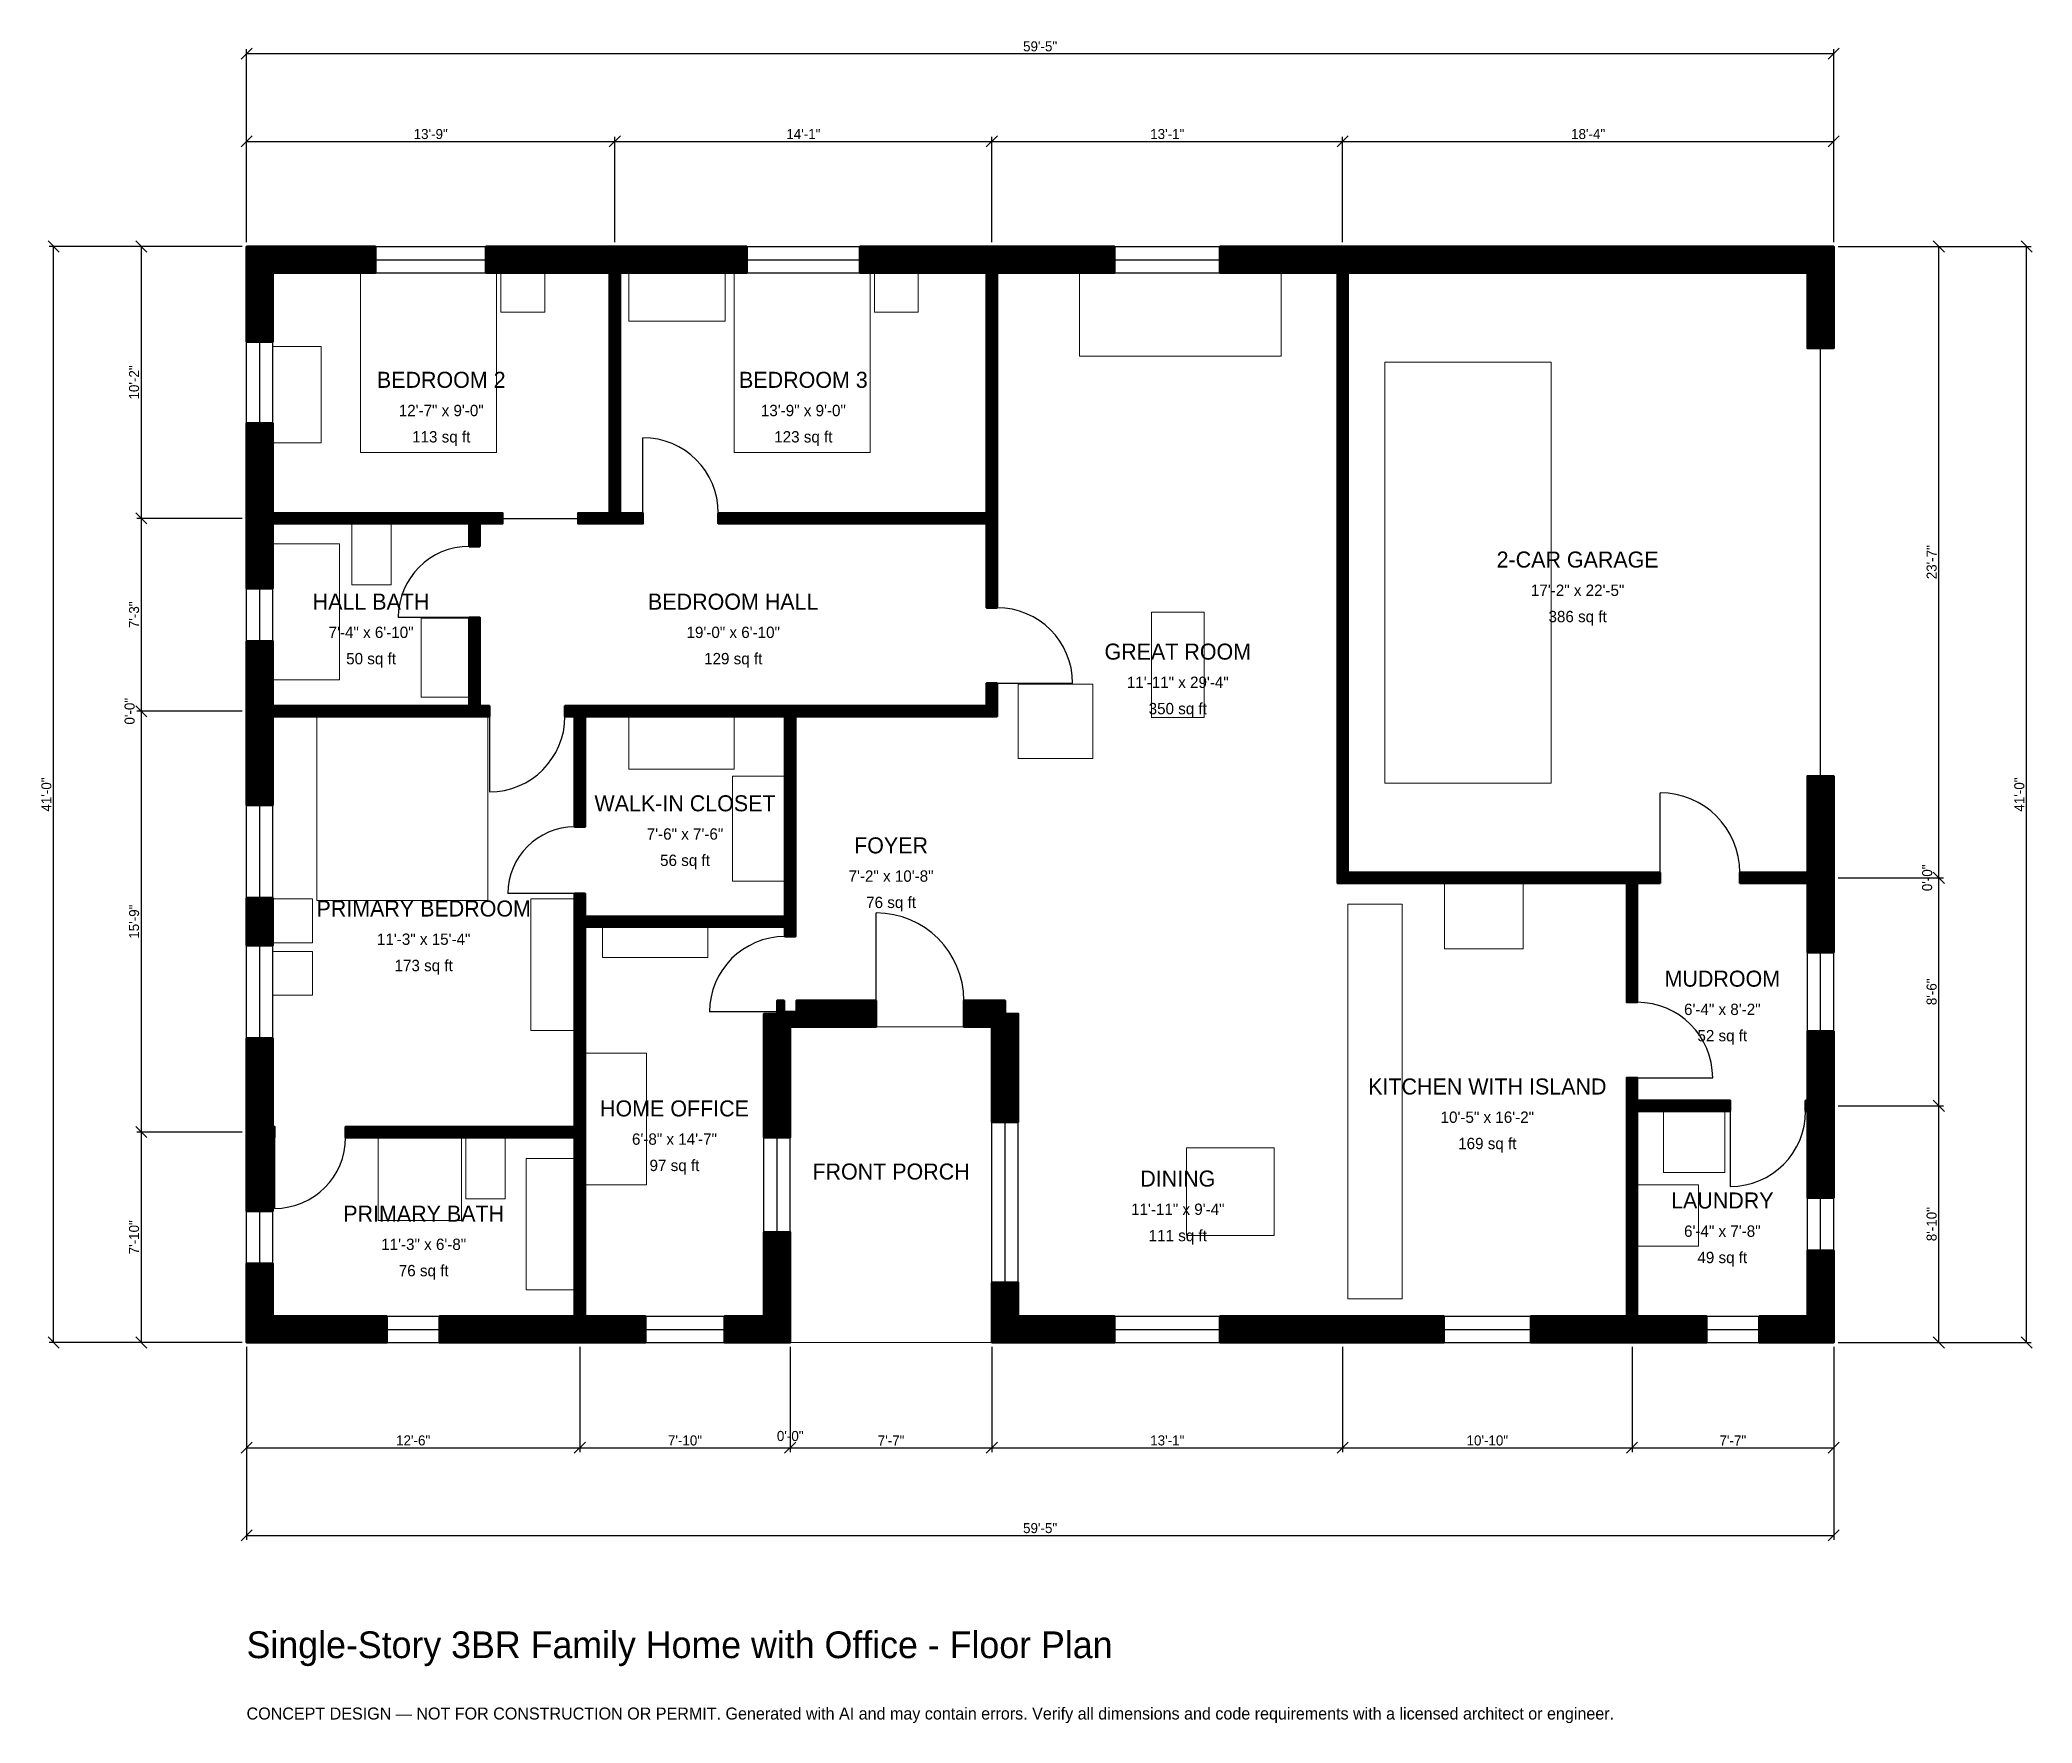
# Model space of a CAD drawing. Header units: inches. Extents: x -93 to 802, y -171 to 585.
import ezdxf
from ezdxf.enums import TextEntityAlignment as Align

# ---------------------------------------------------------------- set-up
doc = ezdxf.new("R2010")
doc.units = ezdxf.units.IN
doc.header["$MEASUREMENT"] = 0
doc.linetypes.add('DASHED', pattern=[0.6, 0.5, -0.1])
for name, color, linetype, lineweight in [('A-ANNO-DIMS', 1, 'Continuous', 13), ('A-ANNO-TEXT', 7, 'Continuous', 18), ('A-AREA-IDEN', 7, 'Continuous', 18), ('A-DOOR', 2, 'Continuous', 25), ('A-FLOR-FIXT', 9, 'Continuous', 13), ('A-FURN', 9, 'Continuous', 13), ('A-GLAZ', 4, 'Continuous', 25), ('A-SITE-PAVE', 8, 'Continuous', 13), ('A-WALL', 7, 'Continuous', 50), ('A-WALL-PATT', 8, 'Continuous', 13)]:
    doc.layers.add(name, color=color, linetype=linetype, lineweight=lineweight)
doc.dimstyles.new('PLAN', dxfattribs={"dimtxt": 4.5, "dimasz": 3, "dimexe": 2, "dimexo": 2, "dimgap": 1, "dimtad": 1, "dimdec": 0, "dimlunit": 4, "dimtsz": 2.5, "dimcen": 2.5, "dimclrd": 1, "dimclre": 1, "dimazin": 3, "dimtfac": 1, "dimtmove": 0, "dimatfit": 3})

msp = doc.modelspace()

# ---------------------------------------------------------------- hatches: boundary and pattern name
at = {"layer": 'A-WALL-PATT'}
h = msp.add_hatch(dxfattribs=at)
h.set_pattern_fill('ANSI31', color=8, scale=0.8)
h.paths.add_polyline_path([(143.7008, 0), (86.6142, 0), (86.6142, 11.811), (143.7008, 11.811), (147.2441, 11.811), (147.2441, 92.126), (44.4882, 92.126), (44.4882, 96.8504), (147.2441, 96.8504), (147.2441, 186.6142), (147.2441, 191.3386), (147.2441, 201.5748), (151.9685, 201.5748), (151.9685, 191.3386), (241.7323, 191.3386), (241.7323, 281.1024), (151.9685, 281.1024), (151.9685, 231.4961), (147.2441, 231.4961), (147.2441, 281.1024), (142.9134, 281.1024), (142.9134, 285.8268), (147.2441, 285.8268), (151.9685, 285.8268), (241.7323, 285.8268), (241.7323, 285.8268), (241.7323, 285.8268), (332.2835, 285.8268), (332.2835, 296.063), (337.0079, 296.063), (337.0079, 285.8268), (337.0079, 281.1024), (332.2835, 281.1024), (246.4567, 281.1024), (246.4567, 281.1024), (246.4567, 191.3386), (246.4567, 186.6142), (246.4567, 182.2835), (241.7323, 182.2835), (241.7323, 186.6142), (151.9685, 186.6142), (151.9685, 96.8504), (151.9685, 92.126), (151.9685, 11.811), (155.5118, 11.811), (179.1339, 11.811), (179.1339, 0), (155.5118, 0), (151.9685, 0), (151.9685, 0), (147.2441, 0), (147.2441, 0), (143.7008, 0)])
h.paths.add_polyline_path([(11.811, 0), (11.811, 0), (0, 0), (0, 0), (0, 0), (0, 11.811), (0, 11.811), (0, 35.4331), (11.811, 35.4331), (11.811, 11.811), (62.9921, 11.811), (62.9921, 0), (11.811, 0)])
h.paths.add_polyline_path([(0, 88.5827), (0, 92.126), (0, 92.126), (0, 96.8504), (0, 96.8504), (0, 100.3937), (0, 136.6142), (11.811, 136.6142), (11.811, 100.3937), (11.811, 96.8504), (12.5984, 96.8504), (12.5984, 92.126), (11.811, 92.126), (11.811, 88.5827), (11.811, 59.0551), (0, 59.0551), (0, 88.5827)])
h.paths.add_polyline_path([(0, 199.6063), (11.811, 199.6063), (11.811, 178.3465), (0, 178.3465), (0, 199.6063)])
h.paths.add_polyline_path([(0, 277.5591), (0, 281.1024), (0, 281.1024), (0, 285.8268), (0, 285.8268), (0, 289.3701), (0, 314.9606), (11.811, 314.9606), (11.811, 289.3701), (11.811, 285.8268), (100, 285.8268), (100, 325.5906), (104.7244, 325.5906), (104.7244, 285.8268), (109.0551, 285.8268), (109.0551, 281.1024), (104.7244, 281.1024), (100, 281.1024), (11.811, 281.1024), (11.811, 277.5591), (11.811, 241.3386), (0, 241.3386), (0, 277.5591)])
h.paths.add_polyline_path([(0, 364.1732), (0, 367.7165), (0, 367.7165), (0, 372.4409), (0, 372.4409), (0, 375.9843), (0, 412.7953), (11.811, 412.7953), (11.811, 375.9843), (11.811, 372.4409), (100, 372.4409), (104.7244, 372.4409), (114.9606, 372.4409), (114.9606, 367.7165), (104.7244, 367.7165), (104.7244, 357.4803), (100, 357.4803), (100, 367.7165), (11.811, 367.7165), (11.811, 364.1732), (11.811, 338.5827), (0, 338.5827), (0, 364.1732)])
h.paths.add_polyline_path([(0, 480.315), (0, 480.315), (0, 492.126), (0, 492.126), (0, 492.126), (11.811, 492.126), (11.811, 492.126), (57.874, 492.126), (57.874, 480.315), (11.811, 480.315), (11.811, 449.4094), (0, 449.4094), (0, 480.315)])
h.paths.add_polyline_path([(159.4488, 492.126), (162.9921, 492.126), (162.9921, 492.126), (167.7165, 492.126), (167.7165, 492.126), (171.2598, 492.126), (224.6063, 492.126), (224.6063, 480.315), (171.2598, 480.315), (167.7165, 480.315), (167.7165, 372.4409), (177.9528, 372.4409), (177.9528, 367.7165), (167.7165, 367.7165), (162.9921, 367.7165), (148.8189, 367.7165), (148.8189, 372.4409), (162.9921, 372.4409), (162.9921, 480.315), (159.4488, 480.315), (107.4803, 480.315), (107.4803, 492.126), (159.4488, 492.126)])
h.paths.add_polyline_path([(328.7402, 492.126), (332.2835, 492.126), (332.2835, 492.126), (337.0079, 492.126), (337.0079, 492.126), (340.5512, 492.126), (389.7638, 492.126), (389.7638, 480.315), (340.5512, 480.315), (337.0079, 480.315), (337.0079, 372.4409), (337.0079, 367.7165), (337.0079, 329.9213), (332.2835, 329.9213), (332.2835, 367.7165), (211.811, 367.7165), (211.811, 372.4409), (332.2835, 372.4409), (332.2835, 480.315), (328.7402, 480.315), (275.3937, 480.315), (275.3937, 492.126), (328.7402, 492.126)])
h.paths.add_polyline_path([(486.2205, 492.126), (489.7638, 492.126), (489.7638, 492.126), (494.4882, 492.126), (494.4882, 492.126), (498.0315, 492.126), (700.7874, 492.126), (700.7874, 492.126), (712.5984, 492.126), (712.5984, 492.126), (712.5985, 492.126), (712.5985, 480.315), (712.5984, 480.315), (712.5984, 446.4567), (700.7874, 446.4567), (700.7874, 480.315), (498.0315, 480.315), (494.4882, 480.315), (494.4882, 211.0236), (619.685, 211.0236), (619.685, 211.0236), (634.6457, 211.0236), (634.6457, 206.2992), (624.4094, 206.2992), (624.4094, 206.2992), (624.4094, 152.7559), (619.685, 152.7559), (619.685, 206.2992), (494.4882, 206.2992), (489.7638, 206.2992), (489.7638, 211.0236), (489.7638, 480.315), (486.2205, 480.315), (437.0079, 480.315), (437.0079, 492.126), (486.2205, 492.126)])
h.paths.add_polyline_path([(712.5984, 214.5669), (712.5984, 211.0236), (712.5985, 211.0236), (712.5985, 206.2992), (712.5984, 206.2992), (712.5984, 202.7559), (712.5984, 175.1969), (700.7874, 175.1969), (700.7874, 202.7559), (700.7874, 206.2992), (670.4724, 206.2992), (670.4724, 211.0236), (700.7874, 211.0236), (700.7874, 214.5669), (700.7874, 254.3307), (712.5984, 254.3307), (712.5984, 214.5669)])
h.paths.add_polyline_path([(712.5984, 112.2047), (712.5984, 108.6614), (712.5985, 108.6614), (712.5985, 103.937), (712.5984, 103.937), (712.5984, 100.3937), (712.5984, 64.9606), (700.7874, 64.9606), (700.7874, 100.3937), (700.7874, 103.937), (700, 103.937), (700, 108.6614), (700.7874, 108.6614), (700.7874, 112.2047), (700.7874, 139.7638), (712.5984, 139.7638), (712.5984, 112.2047)])
h.paths.add_polyline_path([(712.5984, 11.811), (712.5985, 11.811), (712.5985, 0), (712.5984, 0), (712.5984, 0), (700.7874, 0), (700.7874, 0), (679.1339, 0), (679.1339, 11.811), (700.7874, 11.811), (700.7874, 41.3386), (712.5984, 41.3386), (712.5984, 11.811)])
h.paths.add_polyline_path([(627.9528, 0), (624.4094, 0), (624.4094, 0), (619.685, 0), (619.685, 0), (616.1417, 0), (576.5748, 0), (576.5748, 11.811), (616.1417, 11.811), (619.685, 11.811), (619.685, 103.937), (619.685, 108.6614), (619.685, 118.8976), (624.4094, 118.8976), (624.4094, 108.6614), (666.1417, 108.6614), (666.1417, 103.937), (624.4094, 103.937), (624.4094, 11.811), (627.9528, 11.811), (655.5118, 11.811), (655.5118, 0), (627.9528, 0)])
h.paths.add_polyline_path([(498.0315, 0), (486.2205, 0), (437.0079, 0), (437.0079, 11.811), (486.2205, 11.811), (498.0315, 11.811), (537.5984, 11.811), (537.5984, 0), (498.0315, 0)])
h.paths.add_polyline_path([(346.4567, 0), (346.4567, 0), (334.6457, 0), (334.6457, 0), (334.6456, 0), (334.6456, 11.811), (334.6457, 11.811), (334.6457, 26.9685), (346.4567, 26.9685), (346.4567, 11.811), (389.7638, 11.811), (389.7638, 0), (346.4567, 0)])
h.paths.add_polyline_path([(334.6457, 120.0787), (334.6457, 131.8898), (334.6457, 141.7323), (322.0472, 141.7323), (322.0472, 153.5433), (340.5512, 153.5433), (340.5512, 147.6378), (346.4567, 147.6378), (346.4567, 131.8898), (346.4567, 120.0787), (346.4567, 99.0157), (334.6457, 99.0157), (334.6457, 120.0787)])
h.paths.add_polyline_path([(246.4567, 141.7323), (246.4567, 141.7322), (244.0945, 141.7322), (244.0945, 139.3701), (244.0945, 139.3701), (244.0945, 92.126), (232.2835, 92.126), (232.2835, 147.6378), (238.189, 147.6378), (238.189, 153.5433), (241.3386, 153.5433), (241.3386, 148.4252), (246.8504, 148.4252), (246.8504, 153.5433), (282.6772, 153.5433), (282.6772, 141.7323), (246.4567, 141.7323)])
h.paths.add_polyline_path([(244.0945, 11.811), (244.0945, 11.811), (244.0945, 0), (244.0945, 0), (244.0945, 0), (232.2835, 0), (232.2835, 0), (214.5669, 0), (214.5669, 11.811), (232.2835, 11.811), (232.2835, 49.6063), (244.0945, 49.6063), (244.0945, 11.811)])

# ---------------------------------------------------------------- linework, layer by layer
at = {"layer": 'A-DOOR', "linetype": 'DASHED'}
msp.add_line((706.6929, 254.3307), (706.6929, 446.4567), dxfattribs=at)
at = {"layer": 'A-DOOR'}
for p, q in [((177.9528, 372.4409), (177.9528, 406.2992)), ((114.9606, 370.0787), (148.8189, 370.0787)), ((100, 325.5906), (68.1102, 325.5906)), ((337.0079, 296.063), (370.8661, 296.063)), ((109.0551, 281.1024), (109.0551, 247.2441)), ((634.6457, 211.0236), (634.6457, 246.8504)), ((147.2441, 201.5748), (117.3228, 201.5748)), ((282.6772, 153.5433), (282.6772, 192.9134)), ((241.7323, 148.4252), (207.874, 148.4252)), ((624.4094, 118.8976), (658.2677, 118.8976)), ((666.1417, 103.937), (666.1417, 70.0787)), ((12.5984, 92.126), (12.5984, 60.2362))]:
    msp.add_line(p, q, dxfattribs=at)
for centre, radius, start, end in [((177.9528, 372.4409), 33.8583, 0, 90), ((100, 325.5906), 31.8898, 90, 180), ((337.0079, 296.063), 33.8583, 0, 90), ((109.0551, 281.1024), 33.8583, 270, 360), ((634.6457, 211.0236), 35.8268, 0, 90), ((147.2441, 201.5748), 29.9213, 90, 180), ((282.6772, 153.5433), 39.3701, 0, 90), ((241.7323, 148.4252), 33.8583, 90, 180), ((624.4094, 118.8976), 33.8583, 0, 90), ((666.1417, 103.937), 33.8583, 270, 360), ((12.5984, 92.126), 31.8898, 270, 360)]:
    msp.add_arc(centre, radius, start, end, dxfattribs=at)
at = {"layer": 'A-FLOR-FIXT'}
for points in [[(47.2441, 340.1575), (64.9606, 340.1575), (64.9606, 367.7165), (47.2441, 367.7165)], [(11.811, 297.6378), (41.7323, 297.6378), (41.7323, 358.6614), (11.811, 358.6614)], [(78.3465, 289.7638), (100, 289.7638), (100, 325.1969), (78.3465, 325.1969)], [(494.4882, 19.685), (518.8976, 19.685), (518.8976, 196.8504), (494.4882, 196.8504)], [(59.0551, 54.7244), (96.4567, 54.7244), (96.4567, 92.126), (59.0551, 92.126)], [(98.4252, 64.5669), (116.1417, 64.5669), (116.1417, 92.126), (98.4252, 92.126)], [(125.5906, 23.622), (147.2441, 23.622), (147.2441, 82.6772), (125.5906, 82.6772)]]:
    msp.add_lwpolyline(points, close=True, dxfattribs=at)
at = {"layer": 'A-FURN'}
for points in [[(51.1811, 399.6063), (112.2047, 399.6063), (112.2047, 480.315), (51.1811, 480.315)], [(114.1732, 462.5984), (133.8583, 462.5984), (133.8583, 480.315), (114.1732, 480.315)], [(171.6535, 458.6614), (214.9606, 458.6614), (214.9606, 480.315), (171.6535, 480.315)], [(218.8976, 399.6063), (279.9213, 399.6063), (279.9213, 480.315), (218.8976, 480.315)], [(281.8898, 462.5984), (301.5748, 462.5984), (301.5748, 480.315), (281.8898, 480.315)], [(374.0157, 442.9134), (464.5669, 442.9134), (464.5669, 480.315), (374.0157, 480.315)], [(11.811, 403.937), (33.4646, 403.937), (33.4646, 447.2441), (11.811, 447.2441)], [(511.0236, 251.1811), (585.8268, 251.1811), (585.8268, 440.1575), (511.0236, 440.1575)], [(406.2992, 280.7087), (429.9213, 280.7087), (429.9213, 327.9528), (406.2992, 327.9528)], [(346.4567, 262.2047), (379.9213, 262.2047), (379.9213, 295.6693), (346.4567, 295.6693)], [(31.4961, 198.4252), (108.2677, 198.4252), (108.2677, 281.1024), (31.4961, 281.1024)], [(171.6535, 257.4803), (218.8976, 257.4803), (218.8976, 281.1024), (171.6535, 281.1024)], [(218.1102, 207.0866), (241.7323, 207.0866), (241.7323, 254.3307), (218.1102, 254.3307)], [(537.7953, 176.7717), (573.2283, 176.7717), (573.2283, 206.2992), (537.7953, 206.2992)], [(11.811, 179.5276), (29.5276, 179.5276), (29.5276, 199.2126), (11.811, 199.2126)], [(127.5591, 140.1575), (147.2441, 140.1575), (147.2441, 199.2126), (127.5591, 199.2126)], [(159.8425, 172.8346), (207.0866, 172.8346), (207.0866, 186.6142), (159.8425, 186.6142)], [(11.811, 155.9055), (29.5276, 155.9055), (29.5276, 175.5906), (11.811, 175.5906)], [(151.9685, 70.8661), (179.5276, 70.8661), (179.5276, 129.9213), (151.9685, 129.9213)], [(636.2205, 76.378), (663.7795, 76.378), (663.7795, 103.937), (636.2205, 103.937)], [(422.0472, 48.0315), (461.4173, 48.0315), (461.4173, 87.4016), (422.0472, 87.4016)], [(624.4094, 43.3071), (651.9685, 43.3071), (651.9685, 70.8661), (624.4094, 70.8661)]]:
    msp.add_lwpolyline(points, close=True, dxfattribs=at)
at = {"layer": 'A-GLAZ'}
for p, q in [((57.874, 492.126), (107.4803, 492.126)), ((224.6063, 492.126), (275.3937, 492.126)), ((389.7638, 492.126), (437.0079, 492.126)), ((57.874, 486.2205), (107.4803, 486.2205)), ((224.6063, 486.2205), (275.3937, 486.2205)), ((389.7638, 486.2205), (437.0079, 486.2205)), ((57.874, 480.315), (107.4803, 480.315)), ((224.6063, 480.315), (275.3937, 480.315)), ((389.7638, 480.315), (437.0079, 480.315)), ((0, 412.7953), (0, 449.4094)), ((5.9055, 412.7953), (5.9055, 449.4094)), ((11.811, 412.7953), (11.811, 449.4094)), ((0, 314.9606), (0, 338.5827)), ((5.9055, 314.9606), (5.9055, 338.5827)), ((11.811, 314.9606), (11.811, 338.5827)), ((0, 199.6063), (0, 241.3386)), ((5.9055, 199.6063), (5.9055, 241.3386)), ((11.811, 199.6063), (11.811, 241.3386)), ((0, 136.6142), (0, 178.3465)), ((5.9055, 136.6142), (5.9055, 178.3465)), ((11.811, 136.6142), (11.811, 178.3465)), ((700.7874, 139.7638), (700.7874, 175.1969)), ((706.6929, 139.7638), (706.6929, 175.1969)), ((712.5984, 139.7638), (712.5984, 175.1969)), ((334.6457, 26.9685), (334.6457, 99.0157)), ((340.5512, 26.9685), (340.5512, 99.0157)), ((346.4567, 26.9685), (346.4567, 99.0157)), ((232.2835, 49.6063), (232.2835, 92.126)), ((238.189, 49.6063), (238.189, 92.126)), ((244.0945, 49.6063), (244.0945, 92.126)), ((700.7874, 41.3386), (700.7874, 64.9606)), ((706.6929, 41.3386), (706.6929, 64.9606)), ((712.5984, 41.3386), (712.5984, 64.9606)), ((0, 35.4331), (0, 59.0551)), ((5.9055, 35.4331), (5.9055, 59.0551)), ((11.811, 35.4331), (11.811, 59.0551)), ((62.9921, 11.811), (86.6142, 11.811)), ((179.1339, 11.811), (214.5669, 11.811)), ((389.7638, 11.811), (437.0079, 11.811)), ((537.5984, 11.811), (576.5748, 11.811)), ((655.5118, 11.811), (679.1339, 11.811)), ((62.9921, 5.9055), (86.6142, 5.9055)), ((62.9921, 0), (86.6142, 0)), ((179.1339, 5.9055), (214.5669, 5.9055)), ((179.1339, 0), (214.5669, 0)), ((389.7638, 5.9055), (437.0079, 5.9055)), ((389.7638, 0), (437.0079, 0)), ((537.5984, 5.9055), (576.5748, 5.9055)), ((537.5984, 0), (576.5748, 0)), ((655.5118, 5.9055), (679.1339, 5.9055)), ((655.5118, 0), (679.1339, 0))]:
    msp.add_line(p, q, dxfattribs=at)
at = {"layer": 'A-SITE-PAVE', "linetype": 'DASHED'}
msp.add_lwpolyline([(244.0945, 0), (334.6457, 0), (334.6457, 141.7323), (244.0945, 141.7323)], close=True, dxfattribs=at)
at = {"layer": 'A-WALL'}
for points in [[(0, 480.315), (0, 480.315), (0, 492.126), (0, 492.126), (0, 492.126), (11.811, 492.126), (11.811, 492.126), (57.874, 492.126), (57.874, 480.315), (11.811, 480.315), (11.811, 449.4094), (0, 449.4094), (0, 480.315)], [(159.4488, 492.126), (162.9921, 492.126), (162.9921, 492.126), (167.7165, 492.126), (167.7165, 492.126), (171.2598, 492.126), (224.6063, 492.126), (224.6063, 480.315), (171.2598, 480.315), (167.7165, 480.315), (167.7165, 372.4409), (177.9528, 372.4409), (177.9528, 367.7165), (167.7165, 367.7165), (162.9921, 367.7165), (148.8189, 367.7165), (148.8189, 372.4409), (162.9921, 372.4409), (162.9921, 480.315), (159.4488, 480.315), (107.4803, 480.315), (107.4803, 492.126), (159.4488, 492.126)], [(328.7402, 492.126), (332.2835, 492.126), (332.2835, 492.126), (337.0079, 492.126), (337.0079, 492.126), (340.5512, 492.126), (389.7638, 492.126), (389.7638, 480.315), (340.5512, 480.315), (337.0079, 480.315), (337.0079, 372.4409), (337.0079, 367.7165), (337.0079, 329.9213), (332.2835, 329.9213), (332.2835, 367.7165), (211.811, 367.7165), (211.811, 372.4409), (332.2835, 372.4409), (332.2835, 480.315), (328.7402, 480.315), (275.3937, 480.315), (275.3937, 492.126), (328.7402, 492.126)], [(486.2205, 492.126), (489.7638, 492.126), (489.7638, 492.126), (494.4882, 492.126), (494.4882, 492.126), (498.0315, 492.126), (700.7874, 492.126), (700.7874, 492.126), (712.5984, 492.126), (712.5984, 492.126), (712.5985, 492.126), (712.5985, 480.315), (712.5984, 480.315), (712.5984, 446.4567), (700.7874, 446.4567), (700.7874, 480.315), (498.0315, 480.315), (494.4882, 480.315), (494.4882, 211.0236), (619.685, 211.0236), (619.685, 211.0236), (634.6457, 211.0236), (634.6457, 206.2992), (624.4094, 206.2992), (624.4094, 206.2992), (624.4094, 152.7559), (619.685, 152.7559), (619.685, 206.2992), (494.4882, 206.2992), (489.7638, 206.2992), (489.7638, 211.0236), (489.7638, 480.315), (486.2205, 480.315), (437.0079, 480.315), (437.0079, 492.126), (486.2205, 492.126)], [(0, 364.1732), (0, 367.7165), (0, 367.7165), (0, 372.4409), (0, 372.4409), (0, 375.9843), (0, 412.7953), (11.811, 412.7953), (11.811, 375.9843), (11.811, 372.4409), (100, 372.4409), (104.7244, 372.4409), (114.9606, 372.4409), (114.9606, 367.7165), (104.7244, 367.7165), (104.7244, 357.4803), (100, 357.4803), (100, 367.7165), (11.811, 367.7165), (11.811, 364.1732), (11.811, 338.5827), (0, 338.5827), (0, 364.1732)], [(0, 277.5591), (0, 281.1024), (0, 281.1024), (0, 285.8268), (0, 285.8268), (0, 289.3701), (0, 314.9606), (11.811, 314.9606), (11.811, 289.3701), (11.811, 285.8268), (100, 285.8268), (100, 325.5906), (104.7244, 325.5906), (104.7244, 285.8268), (109.0551, 285.8268), (109.0551, 281.1024), (104.7244, 281.1024), (100, 281.1024), (11.811, 281.1024), (11.811, 277.5591), (11.811, 241.3386), (0, 241.3386), (0, 277.5591)], [(143.7008, 0), (86.6142, 0), (86.6142, 11.811), (143.7008, 11.811), (147.2441, 11.811), (147.2441, 92.126), (44.4882, 92.126), (44.4882, 96.8504), (147.2441, 96.8504), (147.2441, 186.6142), (147.2441, 191.3386), (147.2441, 201.5748), (151.9685, 201.5748), (151.9685, 191.3386), (241.7323, 191.3386), (241.7323, 281.1024), (151.9685, 281.1024), (151.9685, 231.4961), (147.2441, 231.4961), (147.2441, 281.1024), (142.9134, 281.1024), (142.9134, 285.8268), (147.2441, 285.8268), (151.9685, 285.8268), (241.7323, 285.8268), (241.7323, 285.8268), (241.7323, 285.8268), (332.2835, 285.8268), (332.2835, 296.063), (337.0079, 296.063), (337.0079, 285.8268), (337.0079, 281.1024), (332.2835, 281.1024), (246.4567, 281.1024), (246.4567, 281.1024), (246.4567, 191.3386), (246.4567, 186.6142), (246.4567, 182.2835), (241.7323, 182.2835), (241.7323, 186.6142), (151.9685, 186.6142), (151.9685, 96.8504), (151.9685, 92.126), (151.9685, 11.811), (155.5118, 11.811), (179.1339, 11.811), (179.1339, 0), (155.5118, 0), (151.9685, 0), (151.9685, 0), (147.2441, 0), (147.2441, 0), (143.7008, 0)], [(712.5984, 214.5669), (712.5984, 211.0236), (712.5985, 211.0236), (712.5985, 206.2992), (712.5984, 206.2992), (712.5984, 202.7559), (712.5984, 175.1969), (700.7874, 175.1969), (700.7874, 202.7559), (700.7874, 206.2992), (670.4724, 206.2992), (670.4724, 211.0236), (700.7874, 211.0236), (700.7874, 214.5669), (700.7874, 254.3307), (712.5984, 254.3307), (712.5984, 214.5669)], [(0, 199.6063), (11.811, 199.6063), (11.811, 178.3465), (0, 178.3465), (0, 199.6063)], [(246.4567, 141.7323), (246.4567, 141.7322), (244.0945, 141.7322), (244.0945, 139.3701), (244.0945, 139.3701), (244.0945, 92.126), (232.2835, 92.126), (232.2835, 147.6378), (238.189, 147.6378), (238.189, 153.5433), (241.3386, 153.5433), (241.3386, 148.4252), (246.8504, 148.4252), (246.8504, 153.5433), (282.6772, 153.5433), (282.6772, 141.7323), (246.4567, 141.7323)], [(334.6457, 120.0787), (334.6457, 131.8898), (334.6457, 141.7323), (322.0472, 141.7323), (322.0472, 153.5433), (340.5512, 153.5433), (340.5512, 147.6378), (346.4567, 147.6378), (346.4567, 131.8898), (346.4567, 120.0787), (346.4567, 99.0157), (334.6457, 99.0157), (334.6457, 120.0787)], [(0, 88.5827), (0, 92.126), (0, 92.126), (0, 96.8504), (0, 96.8504), (0, 100.3937), (0, 136.6142), (11.811, 136.6142), (11.811, 100.3937), (11.811, 96.8504), (12.5984, 96.8504), (12.5984, 92.126), (11.811, 92.126), (11.811, 88.5827), (11.811, 59.0551), (0, 59.0551), (0, 88.5827)], [(712.5984, 112.2047), (712.5984, 108.6614), (712.5985, 108.6614), (712.5985, 103.937), (712.5984, 103.937), (712.5984, 100.3937), (712.5984, 64.9606), (700.7874, 64.9606), (700.7874, 100.3937), (700.7874, 103.937), (700, 103.937), (700, 108.6614), (700.7874, 108.6614), (700.7874, 112.2047), (700.7874, 139.7638), (712.5984, 139.7638), (712.5984, 112.2047)], [(627.9528, 0), (624.4094, 0), (624.4094, 0), (619.685, 0), (619.685, 0), (616.1417, 0), (576.5748, 0), (576.5748, 11.811), (616.1417, 11.811), (619.685, 11.811), (619.685, 103.937), (619.685, 108.6614), (619.685, 118.8976), (624.4094, 118.8976), (624.4094, 108.6614), (666.1417, 108.6614), (666.1417, 103.937), (624.4094, 103.937), (624.4094, 11.811), (627.9528, 11.811), (655.5118, 11.811), (655.5118, 0), (627.9528, 0)], [(244.0945, 11.811), (244.0945, 11.811), (244.0945, 0), (244.0945, 0), (244.0945, 0), (232.2835, 0), (232.2835, 0), (214.5669, 0), (214.5669, 11.811), (232.2835, 11.811), (232.2835, 49.6063), (244.0945, 49.6063), (244.0945, 11.811)], [(712.5984, 11.811), (712.5985, 11.811), (712.5985, 0), (712.5984, 0), (712.5984, 0), (700.7874, 0), (700.7874, 0), (679.1339, 0), (679.1339, 11.811), (700.7874, 11.811), (700.7874, 41.3386), (712.5984, 41.3386), (712.5984, 11.811)], [(11.811, 0), (11.811, 0), (0, 0), (0, 0), (0, 0), (0, 11.811), (0, 11.811), (0, 35.4331), (11.811, 35.4331), (11.811, 11.811), (62.9921, 11.811), (62.9921, 0), (11.811, 0)], [(346.4567, 0), (346.4567, 0), (334.6457, 0), (334.6457, 0), (334.6456, 0), (334.6456, 11.811), (334.6457, 11.811), (334.6457, 26.9685), (346.4567, 26.9685), (346.4567, 11.811), (389.7638, 11.811), (389.7638, 0), (346.4567, 0)], [(498.0315, 0), (486.2205, 0), (437.0079, 0), (437.0079, 11.811), (486.2205, 11.811), (498.0315, 11.811), (537.5984, 11.811), (537.5984, 0), (498.0315, 0)]]:
    msp.add_lwpolyline(points, close=True, dxfattribs=at)

# ---------------------------------------------------------------- texts
at = {"layer": 'A-ANNO-TEXT'}
for s, height, p in [('Single-Story 3BR Family Home with Office - Floor Plan', 12, (0, -141.7323)), ('CONCEPT DESIGN — NOT FOR CONSTRUCTION OR PERMIT. Generated with AI and may contain errors. Verify all dimensions and code requirements with a licensed architect or engineer.', 5.4, (0, -169.2913))]:
    msp.add_text(s, height=height, dxfattribs=at).set_placement(p)
at = {"layer": 'A-AREA-IDEN'}
for s, height, p in [('BEDROOM 2', 7.2, (87.4016, 432.2835)), ('BEDROOM 3', 7.2, (250, 432.2835)), ('12\'-7" x 9\'-0"', 5.1, (87.4016, 418.5039)), ('13\'-9" x 9\'-0"', 5.1, (250, 418.5039)), ('113 sq ft', 5.1, (87.4016, 406.6929)), ('123 sq ft', 5.1, (250, 406.6929)), ('2-CAR GARAGE', 7.2, (597.6378, 351.5748)), ('17\'-2" x 22\'-5"', 5.1, (597.6378, 337.7953)), ('HALL BATH', 7.2, (55.9055, 332.6772)), ('BEDROOM HALL', 7.2, (218.5039, 332.6772)), ('386 sq ft', 5.1, (597.6378, 325.9843)), ('7\'-4" x 6\'-10"', 5.1, (55.9055, 318.8976)), ('19\'-0" x 6\'-10"', 5.1, (218.5039, 318.8976)), ('GREAT ROOM', 7.2, (418.1102, 310.2362)), ('50 sq ft', 5.1, (55.9055, 307.0866)), ('129 sq ft', 5.1, (218.5039, 307.0866)), ('11\'-11" x 29\'-4"', 5.1, (418.1102, 296.4567)), ('350 sq ft', 5.1, (418.1102, 284.6457)), ('WALK-IN CLOSET', 7.2, (196.8504, 242.126)), ('7\'-6" x 7\'-6"', 5.1, (196.8504, 228.3465)), ('FOYER', 7.2, (289.3701, 223.2283)), ('56 sq ft', 5.1, (196.8504, 216.5354)), ('7\'-2" x 10\'-8"', 5.1, (289.3701, 209.4488)), ('PRIMARY BEDROOM', 7.2, (79.5276, 194.8819)), ('76 sq ft', 5.1, (289.3701, 197.6378)), ('11\'-3" x 15\'-4"', 5.1, (79.5276, 181.1024)), ('173 sq ft', 5.1, (79.5276, 169.2913)), ('MUDROOM', 7.2, (662.5984, 163.3858)), ('6\'-4" x 8\'-2"', 5.1, (662.5984, 149.6063)), ('52 sq ft', 5.1, (662.5984, 137.7953)), ('KITCHEN WITH ISLAND', 7.2, (557.0866, 114.9606)), ('HOME OFFICE', 7.2, (192.126, 105.1181)), ('10\'-5" x 16\'-2"', 5.1, (557.0866, 101.1811)), ('6\'-8" x 14\'-7"', 5.1, (192.126, 91.3386)), ('169 sq ft', 5.1, (557.0866, 89.3701)), ('97 sq ft', 5.1, (192.126, 79.5276)), ('FRONT PORCH', 7.2, (289.3701, 76.7717)), ('DINING', 7.2, (418.1102, 73.622)), ('LAUNDRY', 7.2, (662.5984, 63.7795)), ('PRIMARY BATH', 7.2, (79.5276, 57.874)), ('11\'-11" x 9\'-4"', 5.1, (418.1102, 59.8425)), ('11\'-3" x 6\'-8"', 5.1, (79.5276, 44.0945)), ('111 sq ft', 5.1, (418.1102, 48.0315)), ('6\'-4" x 7\'-8"', 5.1, (662.5984, 50)), ('49 sq ft', 5.1, (662.5984, 38.189)), ('76 sq ft', 5.1, (79.5276, 32.2835))]:
    msp.add_text(s, height=height, dxfattribs=at).set_placement(p, align=Align.MIDDLE_CENTER)

# ---------------------------------------------------------------- dimensions: what is measured, and where the dimension line sits
at = {"layer": 'A-ANNO-DIMS'}
for base, p1, p2, text in [((0, 578.7402), (0, 492.126), (712.5984, 492.126), '59\'-5"'), ((0, 539.3701), (0, 492.126), (165.3543, 492.126), '13\'-9"'), ((165.3543, 539.3701), (165.3543, 492.126), (334.6457, 492.126), '14\'-1"'), ((334.6457, 539.3701), (334.6457, 492.126), (492.126, 492.126), '13\'-1"'), ((492.126, 539.3701), (492.126, 492.126), (712.5984, 492.126), '18\'-4"'), ((0, -47.2441), (0, 0), (149.6063, 0), '12\'-6"'), ((0, -86.6142), (0, 0), (712.5984, 0), '59\'-5"'), ((149.6063, -47.2441), (149.6063, 0), (244.0945, 0), '7\'-10"'), ((244.0945, -47.2441), (244.0945, 0), (244.0945, 0), '0\'-0"'), ((244.0945, -47.2441), (244.0945, 0), (334.6457, 0), '7\'-7"'), ((334.6457, -47.2441), (334.6457, 0), (492.126, 0), '13\'-1"'), ((492.126, -47.2441), (492.126, 0), (622.0472, 0), '10\'-10"'), ((622.0472, -47.2441), (622.0472, 0), (712.5984, 0), '7\'-7"')]:
    msp.add_linear_dim(base=base, p1=p1, p2=p2, text=text, dimstyle='PLAN', dxfattribs=at).render()
for base, p1, p2, text in [((-86.6142, 0), (0, 0), (0, 492.126), '41\'-0"'), ((-47.2441, 370.0787), (0, 370.0787), (0, 492.126), '10\'-2"'), ((759.8425, 208.6614), (712.5984, 208.6614), (712.5984, 492.126), '23\'-7"'), ((799.2126, 0), (712.5984, 0), (712.5984, 492.126), '41\'-0"'), ((-47.2441, 283.4646), (0, 283.4646), (0, 370.0787), '7\'-3"'), ((-47.2441, 283.4646), (0, 283.4646), (0, 283.4646), '0\'-0"'), ((-47.2441, 94.4882), (0, 94.4882), (0, 283.4646), '15\'-9"'), ((759.8425, 208.6614), (712.5984, 208.6614), (712.5984, 208.6614), '0\'-0"'), ((759.8425, 106.2992), (712.5984, 106.2992), (712.5984, 208.6614), '8\'-6"'), ((759.8425, 0), (712.5984, 0), (712.5984, 106.2992), '8\'-10"'), ((-47.2441, 0), (0, 0), (0, 94.4882), '7\'-10"')]:
    msp.add_linear_dim(base=base, p1=p1, p2=p2, angle=90, text=text, dimstyle='PLAN', dxfattribs=at).render()

doc.saveas('drawing.dxf')
